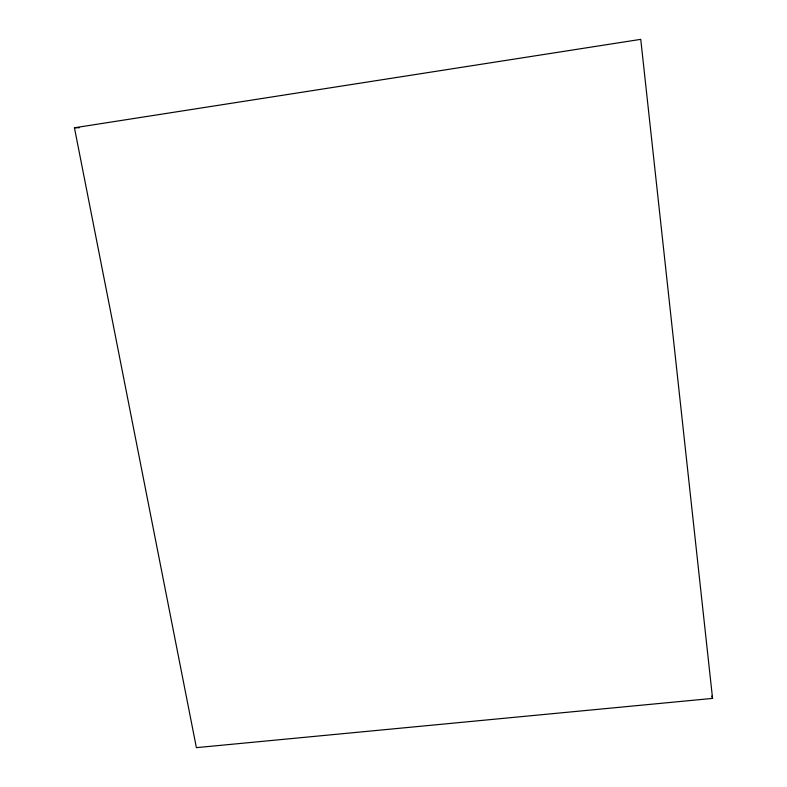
<?xml version="1.0" encoding="UTF-8"?>
<svg xmlns="http://www.w3.org/2000/svg" width="787" height="787" viewBox="0 0 787 787"><rect width="100%" height="100%" fill="white"/><g stroke="black" fill="none" stroke-linecap="round" stroke-linejoin="round"><path stroke-width="1.18" d="M74.44 127.779L640.756 39.35L712.56 698.403L196.396 747.65L74.44 127.779L79.29 127.74M711.812 696.082L712.56 698.403"/></g></svg>
